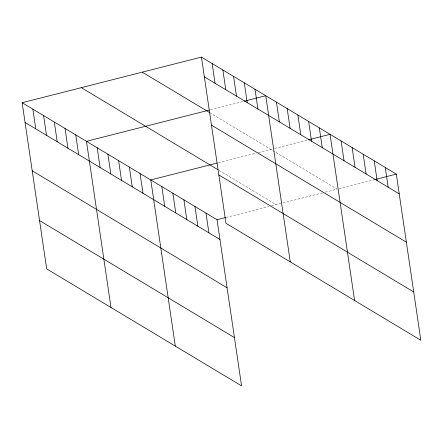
<?xml version="1.0" encoding="UTF-8"?>
<svg xmlns="http://www.w3.org/2000/svg" width="443" height="443" viewBox="0 0 443 443"><rect width="100%" height="100%" fill="white"/><g stroke="black" fill="none" stroke-linecap="round" stroke-linejoin="round"><path stroke-width="0.33" stroke-dasharray="2.21 1.66" d="M210.519 109.759L243.39 101.397M218.454 162.725L255.816 153.217M258.435 152.547L274.178 148.543M274.832 148.377L307.043 140.182M226.235 217.391L268.967 206.521M271.592 205.851L322.731 192.838M325.35 192.168L337.151 189.167L210.525 113.137M339.122 188.663L373.964 179.797M219.235 170.477L276.194 204.677"/><path stroke-width="0.66" d="M22.15 102.715L217.037 219.734L241.573 385.908L46.687 268.89L22.15 102.715L201.427 57.092L396.313 174.11L420.85 340.285L225.963 223.266L201.427 57.092M209.207 110.097L86.463 141.328L110.999 307.503M244.049 101.231L265.739 95.71L290.276 261.885M217.148 163.057L150.775 179.947L175.312 346.121M308.356 139.844L330.052 134.323L354.588 300.498M217.037 219.734L225.581 217.557M374.617 179.631L396.313 174.11M204.345 76.838L399.226 193.857M142.264 72.148L209.96 112.793M211.477 125.159L406.364 242.183M81.313 87.659L218.072 169.78M218.831 174.946L413.712 291.965M25.068 122.462L219.949 239.48M32.201 170.782L227.087 287.8M39.554 220.57L234.436 337.588M385.266 167.482L388.184 187.228M374.224 160.848L377.143 180.594M363.182 154.219L366.095 173.966M352.135 147.585L355.053 167.332M341.093 140.957L344.012 160.704M319.331 127.889L322.249 147.635M308.616 121.454L311.529 141.201M297.895 115.014L300.808 134.766M287.175 108.579L290.093 128.326M276.46 102.145L279.372 121.891M255.018 89.27L257.937 109.017M244.303 82.835L247.216 102.582M233.583 76.401L236.501 96.148M222.862 69.961L225.78 89.713M212.147 63.526L215.06 83.273M205.989 213.105L208.908 232.852M194.948 206.471L197.866 226.218M183.906 199.843L186.819 219.59M172.859 193.209L175.777 212.956M161.817 186.581L164.735 206.327M140.054 173.512L142.973 193.259M129.334 167.077L132.252 186.824M118.619 160.637L121.532 180.384M107.898 154.203L110.816 173.949M97.183 147.768L100.096 167.515M75.742 134.893L78.66 154.64M65.027 128.459L67.94 148.206M54.306 122.024L57.225 141.771M43.586 115.584L46.504 135.331M32.871 109.15L35.783 128.896"/></g></svg>
